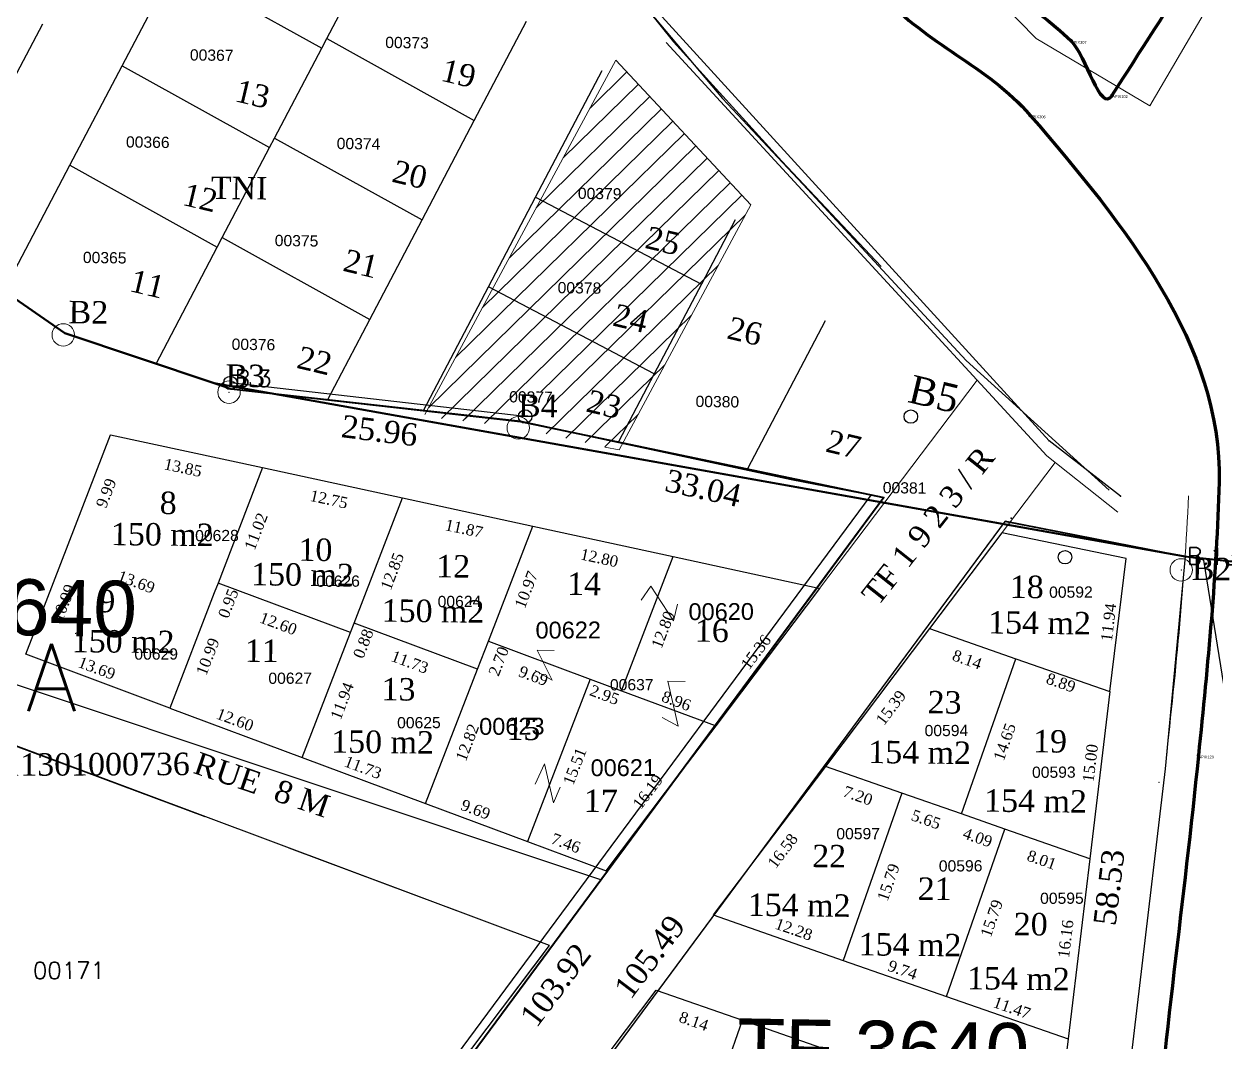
# Model space of a CAD drawing. Header units: metres. Extents: x 0 to 1324930, y 0 to 1631912.
# Drawn here: x 253478.1 to 253584.2, y 1631343.9 to 1631434.7 of the extents above; entities that cross this region are included whole.
import ezdxf
from ezdxf.enums import TextEntityAlignment as Align

# ---------------------------------------------------------------- set-up
doc = ezdxf.new("R2010")
doc.units = ezdxf.units.M
doc.header["$MEASUREMENT"] = 0
doc.linetypes.add('DGN Style 3', pattern=[4.156684, 2.96906, -1.187624])
for name, color, linetype in [('A_revoir_niveau_0', 7, 'Continuous'), ('historique_numero_parcelle', 7, 'Continuous'), ('limites_parcelles', 7, 'Continuous'), ('limites_sections', 7, 'Continuous'), ('limites_tf', 7, 'Continuous'), ('numero_lot', 7, 'Continuous'), ('numero_parcelle', 7, 'Continuous'), ('toponymie', 7, 'Continuous')]:
    doc.layers.add(name, color=color, linetype=linetype)
for name, color, linetype, lineweight in [('Cotation Linéaire', 7, 'Continuous', 0), ('Cotation Surface', 1, 'Continuous', 0), ('Cotation Surface1', 1, 'Continuous', 0), ('Div_Cont', 7, 'Continuous', 0), ('imptf3640', 7, 'Continuous', 0), ('LIMITE TITRE FONCIER', 5, 'Continuous', 13), ('LOTIS', 7, 'Continuous', 0), ('Numero Titre Foncier', 4, 'Continuous', 0), ('Numérotation', 7, 'Continuous', 0), ('TopoAlt', 3, 'Continuous', 0), ('TopoMat', 4, 'Continuous', 0), ('Voirie', 252, 'Continuous', 0)]:
    doc.layers.add(name, color=color, linetype=linetype, lineweight=lineweight)
doc.styles.get("Standard").update_dxf_attribs({"font": 'txt.shx'})
doc.styles.add('Style-Arial', font='arial.ttf')
doc.styles.add('Style-STANDARD', font='STANDARD.shx')
doc.styles.add('Style-Times New Roman', font='times.ttf')
doc.styles.add('Style-txt', font='txt.shx')
doc.linetypes.add('LIMITE1', pattern='A,0.00635,-0.00254,["…",Style-STANDARD,S=0.00254,R=0,X=-0.00254,Y=0],-0.00254,0.0254', length=0.03683)

# ---------------------------------------------------------------- blocks, each defined once
blk = doc.blocks.new('TCPOINT_2')
at = {"color": 0}
blk.add_point((0, 0), dxfattribs=at)
at = {"layer": 'TopoAlt'}
blk.add_attdef('ALT', text='', height=0.0015, dxfattribs=at).set_placement((0.0005, -0.0005), align=Align.TOP_LEFT)
at = {"layer": 'TopoMat'}
blk.add_attdef('MAT', (0.0005, 0.0005), '', height=0.01, dxfattribs=at)
blk = doc.blocks.new('TCPOINT_86')
at = {"color": 0, "lineweight": -2}
blk.add_point((0, 0), dxfattribs=at)
at = {"layer": 'TopoAlt', "lineweight": -2}
blk.add_attdef('ALT', text='', height=0.0015, dxfattribs=at).set_placement((0.0005, -0.0005), align=Align.TOP_LEFT)
at = {"layer": 'TopoMat', "lineweight": -2}
blk.add_attdef('MAT', (0.0005, 0.0005), '', height=0.0015, dxfattribs=at)

msp = doc.modelspace()

# ---------------------------------------------------------------- linework, layer by layer
at = {"layer": 'A_revoir_niveau_0', "color": 5, "linetype": 'LIMITE1', "ltscale": 0.2}
for p, q in [((253569.38311, 1631397.49795), (253528.77357, 1631441.99711)), ((253575.72732, 1631392.56456), (253569.38311, 1631397.49795))]:
    msp.add_line(p, q, dxfattribs=at)
at = {"layer": 'A_revoir_niveau_0', "lineweight": 0}
for p, q in [((253528.48828, 1631427.15246), (253531.7699, 1631430.36584)), ((253526.09209, 1631422.7067), (253532.79203, 1631429.26733)), ((253523.6959, 1631418.26095), (253533.81415, 1631428.16882)), ((253521.2997, 1631413.8152), (253534.83628, 1631427.07032)), ((253518.90351, 1631409.36945), (253535.85841, 1631425.97181)), ((253516.50732, 1631404.92369), (253536.88054, 1631424.8733)), ((253514.11112, 1631400.47794), (253537.90267, 1631423.7748)), ((253515.25793, 1631399.50152), (253538.9248, 1631422.67629)), ((253517.16222, 1631399.26683), (253539.94693, 1631421.57779)), ((253519.06651, 1631399.03215), (253540.96906, 1631420.47928)), ((253524.0793, 1631401.84132), (253541.99118, 1631419.38077)), ((253525.25979, 1631400.94195), (253542.31035, 1631417.63799)), ((253524.56011, 1631398.11337), (253539.88482, 1631413.11944)), ((253526.30936, 1631397.72687), (253537.50914, 1631408.69378)), ((253528.05861, 1631397.34037), (253535.13347, 1631404.26812)), ((253515.31514, 1631399.55754), (253515.66961, 1631399.90464)), ((253517.16222, 1631399.26683), (253517.79082, 1631399.88236)), ((253529.80787, 1631396.95387), (253532.7578, 1631399.84246))]:
    msp.add_line(p, q, dxfattribs=at)
at = {"layer": 'A_revoir_niveau_0', "color": 5}
msp.add_line((253522.70475, 1631399.66874), (253496.45137, 1631402.66153), dxfattribs=at)
at = {"layer": 'A_revoir_niveau_0', "color": 5, "flags": 128}
msp.add_lwpolyline([(253530.23365, 1631507.04122), (253526.83623, 1631488.24885), (253524.85347, 1631455.21461), (253530.19194, 1631440.02267), (253540.26972, 1631428.00391), (253547.83369, 1631419.91012), (253561.9812, 1631404.64787), (253574.70742, 1631393.10609)], dxfattribs=at)
at = {"layer": 'A_revoir_niveau_0', "flags": 128}
msp.add_lwpolyline([(253529.68426, 1631504.78277), (253527.47326, 1631491.88077), (253525.59826, 1631478.48477), (253524.55226, 1631465.69877), (253525.40426, 1631452.58477), (253527.98326, 1631444.01877), (253531.52526, 1631438.54177), (253535.91926, 1631433.05377), (253545.56326, 1631422.40477), (253554.40326, 1631413.04577)], dxfattribs=at)
at = {"layer": 'A_revoir_niveau_0', "lineweight": 0, "flags": 128}
for points in [[(253557.32436, 1631444.48537), (253568.22499, 1631433.35125), (253578.32342, 1631427.34183), (253583.07591, 1631435.45436), (253591.29607, 1631444.94653), (253593.65944, 1631451.82308)], [(253535.2623, 1631432.9825), (253569.15632, 1631396.15641), (253575.4909, 1631391.13359)], [(253529.79474, 1631396.94101), (253531.07602, 1631396.70947), (253542.78685, 1631418.52566), (253530.78864, 1631431.42041), (253513.76593, 1631399.83749)], [(253542.78685, 1631418.52566), (253530.78864, 1631431.42041)]]:
    msp.add_lwpolyline(points, dxfattribs=at)
at = {"layer": 'A_revoir_niveau_0', "color": 0, "linetype": 'Continuous', "lineweight": 0, "flags": 128}
msp.add_lwpolyline([(253505.90344, 1631327.41196), (253524.36556, 1631351.85309)], dxfattribs=at)
at = {"layer": 'A_revoir_niveau_0', "color": 5}
for centre in [(253496.45137, 1631402.66153), (253522.70475, 1631399.66874), (253557.04773, 1631399.66042), (253570.7792, 1631387.12431)]:
    msp.add_circle(centre, 0.60074, dxfattribs=at)
at = {"layer": 'A_revoir_niveau_0', "color": 0, "linetype": 'Continuous', "lineweight": 13}
msp.add_open_spline([(253581.77624, 1631392.60066), (253581.42467, 1631384.49118), (253580.57615, 1631376.35272), (253579.70329, 1631368.26008)], degree=3, dxfattribs=at)
at = {"layer": 'A_revoir_niveau_0', "color": 1, "linetype": 'Continuous', "lineweight": 0}
msp.add_point((253521.35186, 1631347.8634), dxfattribs=at)
at = {"layer": 'Cotation Linéaire', "color": 7, "lineweight": 0, "ltscale": 0.02}
for p, q in [((253523.37375, 1631389.89271), (253511.77285, 1631392.40773)), ((253572.98716, 1631360.25888), (253574.78637, 1631375.15345)), ((253561.56435, 1631364.25008), (253565.42822, 1631362.90002)), ((253560.2203, 1631347.99496), (253551.027, 1631351.20716)), ((253571.04868, 1631344.21146), (253560.2203, 1631347.99496))]:
    msp.add_line(p, q, dxfattribs=at)
at = {"layer": 'Cotation Surface1', "color": 7, "linetype": 'Continuous', "lineweight": 0, "flags": 128}
for points in [[(253533.03877, 1631383.30805), (253533.88013, 1631384.54258), (253535.91866, 1631381.45419), (253536.26565, 1631382.94259)], [(253525.2877, 1631378.83046), (253523.75948, 1631378.84652), (253525.09418, 1631376.17997), (253523.58416, 1631377.03626)], [(253536.93885, 1631376.05554), (253535.41522, 1631376.07155), (253536.31725, 1631372.08329), (253534.91698, 1631372.84402)], [(253523.58855, 1631366.91197), (253524.43601, 1631368.72668), (253525.22773, 1631365.23692), (253525.82235, 1631366.63983)]]:
    msp.add_lwpolyline(points, dxfattribs=at)
at = {"layer": 'Div_Cont', "color": 7, "lineweight": 0, "ltscale": 0.02}
for p, q in [((253523.37375, 1631389.89271), (253519.42381, 1631379.65645)), ((253535.87945, 1631387.18153), (253523.37375, 1631389.89271)), ((253519.42381, 1631379.65645), (253518.45348, 1631377.14185)), ((253528.50299, 1631376.26775), (253531.26961, 1631375.23514))]:
    msp.add_line(p, q, dxfattribs=at)
at = {"layer": 'Div_Cont', "color": 7, "linetype": 'DGN Style 3', "lineweight": 0}
for p, q in [((253539.66786, 1631372.10058), (253548.92474, 1631384.35337)), ((253519.42381, 1631379.65645), (253528.50299, 1631376.26775)), ((253529.91081, 1631359.18574), (253539.66786, 1631372.10058)), ((253522.9185, 1631361.79554), (253529.91081, 1631359.18574))]:
    msp.add_line(p, q, dxfattribs=at)
at = {"layer": 'Div_Cont', "color": 4, "lineweight": 0, "ltscale": 0.02}
msp.add_3dface([(253548.73008, 1631367.55442), (253548.6344, 1631367.4278), (253548.69818, 1631367.41337)], dxfattribs=at)
at = {"layer": 'imptf3640', "color": 4, "lineweight": 0, "ltscale": 0.02}
for p, q in [((253556.11957, 1631377.33364), (253565.15498, 1631389.29107)), ((253548.6344, 1631367.4278), (253556.11957, 1631377.33364)), ((253475.34653, 1631371.01216), (253494.16903, 1631363.98688)), ((253501.66445, 1631361.1893), (253520.80029, 1631354.04707)), ((253524.87859, 1631352.52489), (253501.66445, 1631361.1893))]:
    msp.add_line(p, q, dxfattribs=at)
at = {"layer": 'imptf3640', "color": 7, "lineweight": 0, "ltscale": 0.02, "flags": 128}
msp.add_lwpolyline([(253480.83413, 1631407.45525), (253480.83274, 1631407.45164)], close=True, dxfattribs=at)
msp.add_lwpolyline([(253485.77728, 1631398.04346), (253478.22674, 1631378.47622)], dxfattribs=at)
at = {"layer": 'LIMITE TITRE FONCIER', "color": 5, "linetype": 'Continuous', "lineweight": 40, "flags": 128}
msp.add_lwpolyline([(253456.97, 1631424.24), (253481.7, 1631407.08), (253496.51, 1631402.14), (253522.3, 1631399.23), (253554.64, 1631392.44), (253492.87, 1631308.88), (253435.59, 1631328.43), (253459.34, 1631349.77), (253385.02, 1631375.83), (253444.4, 1631416.91), (253456.97, 1631424.24)], dxfattribs=at)
at = {"layer": 'limites_parcelles'}
for p, q in [((253505.03911, 1631433.3366), (253509.24777, 1631441.353)), ((253486.80647, 1631430.91743), (253491.46074, 1631439.7826)), ((253491.46074, 1631439.7826), (253504.59385, 1631432.48849)), ((253475.18993, 1631426.02255), (253479.7302, 1631434.67059)), ((253518.17222, 1631426.04249), (253522.82641, 1631434.90751)), ((253500.38508, 1631424.47188), (253504.59385, 1631432.48849)), ((253504.59385, 1631432.48849), (253505.03911, 1631433.3366)), ((253505.03911, 1631433.3366), (253518.17222, 1631426.04249)), ((253482.15239, 1631422.05262), (253486.80647, 1631430.91743)), ((253486.80647, 1631430.91743), (253499.93958, 1631423.62332)), ((253523.6344, 1631419.21491), (253529.55867, 1631430.49911)), ((253513.51819, 1631417.17778), (253518.17222, 1631426.04249)), ((253499.93958, 1631423.62332), (253500.38508, 1631424.47188)), ((253500.38508, 1631424.47188), (253513.51819, 1631417.17778)), ((253495.73072, 1631415.60653), (253499.93958, 1631423.62332)), ((253476.26986, 1631410.84794), (253482.15239, 1631422.05262)), ((253482.15239, 1631422.05262), (253495.2855, 1631414.75851)), ((253519.44175, 1631411.22901), (253523.6344, 1631419.21491)), ((253523.6344, 1631419.21491), (253538.39539, 1631411.4653)), ((253508.86383, 1631408.31242), (253513.51819, 1631417.17778)), ((253541.40878, 1631417.20503), (253538.39539, 1631411.4653)), ((253495.2855, 1631414.75851), (253495.73072, 1631415.60653)), ((253495.73072, 1631415.60653), (253508.86383, 1631408.31242)), ((253489.83043, 1631404.36803), (253495.2855, 1631414.75851)), ((253513.65436, 1631400.20553), (253519.44175, 1631411.22901)), ((253534.20274, 1631403.4794), (253519.44175, 1631411.22901)), ((253538.39539, 1631411.4653), (253534.20274, 1631403.4794)), ((253476.26986, 1631410.84794), (253481.7, 1631407.08)), ((253505.1136, 1631401.16922), (253508.86383, 1631408.31242)), ((253549.431, 1631408.20527), (253542.49307, 1631394.99033)), ((253481.7, 1631407.08), (253489.83043, 1631404.36803)), ((253489.83043, 1631404.36803), (253496.51, 1631402.14)), ((253534.20274, 1631403.4794), (253531.01152, 1631397.40096)), ((253496.51, 1631402.14), (253505.1136, 1631401.16922)), ((253505.1136, 1631401.16922), (253513.65436, 1631400.20553)), ((253513.65436, 1631400.20553), (253522.3, 1631399.23)), ((253522.3, 1631399.23), (253531.01152, 1631397.40096)), ((253478.22674, 1631378.47622), (253485.77728, 1631398.04346)), ((253485.77728, 1631398.04346), (253499.31521, 1631395.10849)), ((253529.45, 1631358.37), (253415.02, 1631396.58)), ((253531.01152, 1631397.40096), (253542.49307, 1631394.99033)), ((253524.87859, 1631352.52489), (253409.7478, 1631395.61196)), ((253499.31521, 1631395.10849), (253495.34697, 1631384.82481)), ((253499.31521, 1631395.10849), (253511.77285, 1631392.40773)), ((253542.49307, 1631394.99033), (253554.64, 1631392.44)), ((253507.46474, 1631381.24327), (253511.77285, 1631392.40773)), ((253511.77285, 1631392.40773), (253523.37375, 1631389.89271)), ((253554.64, 1631392.44), (253548.69749, 1631384.40264)), ((253519.42381, 1631379.65645), (253523.37375, 1631389.89271)), ((253523.37375, 1631389.89271), (253535.87945, 1631387.18153)), ((253565.15498, 1631389.29107), (253558.71528, 1631380.76879)), ((253576.21836, 1631387.00806), (253565.15498, 1631389.29107)), ((253531.26961, 1631375.23514), (253535.87945, 1631387.18153)), ((253535.87945, 1631387.18153), (253548.69749, 1631384.40264)), ((253574.78637, 1631375.15345), (253576.21836, 1631387.00806)), ((253495.34697, 1631384.82481), (253495.00569, 1631383.94038)), ((253507.14725, 1631380.42049), (253495.34697, 1631384.82481)), ((253495.00569, 1631383.94038), (253491.0503, 1631373.68997)), ((253548.69749, 1631384.40264), (253539.61613, 1631372.1199)), ((253548.92474, 1631384.35337), (253539.66786, 1631372.10058)), ((253548.69749, 1631384.40264), (253548.92474, 1631384.35337)), ((253502.85057, 1631369.28566), (253507.14725, 1631380.42049)), ((253507.14725, 1631380.42049), (253507.46474, 1631381.24327)), ((253518.45348, 1631377.14185), (253507.46474, 1631381.24327)), ((253558.71528, 1631380.76879), (253549.4355, 1631368.48797)), ((253558.71528, 1631380.76879), (253566.39813, 1631378.08436)), ((253518.45348, 1631377.14185), (253519.42381, 1631379.65645)), ((253519.42381, 1631379.65645), (253528.50299, 1631376.26775)), ((253491.0503, 1631373.68997), (253478.22674, 1631378.47622)), ((253561.56435, 1631364.25008), (253566.39813, 1631378.08436)), ((253566.39813, 1631378.08436), (253574.78637, 1631375.15345)), ((253513.83931, 1631365.18424), (253518.45348, 1631377.14185)), ((253528.50299, 1631376.26775), (253522.9185, 1631361.79554)), ((253528.50299, 1631376.26775), (253531.26961, 1631375.23514)), ((253531.26961, 1631375.23514), (253539.61613, 1631372.1199)), ((253574.78637, 1631375.15345), (253572.98716, 1631360.25888)), ((253491.0503, 1631373.68997), (253502.85057, 1631369.28566)), ((253539.61613, 1631372.1199), (253536.576, 1631368.00806)), ((253539.66786, 1631372.10058), (253536.576, 1631368.00806)), ((253539.61613, 1631372.1199), (253539.66786, 1631372.10058)), ((253502.85057, 1631369.28566), (253513.83931, 1631365.18424)), ((253536.576, 1631368.00806), (253529.45, 1631358.37)), ((253529.91081, 1631359.18574), (253536.576, 1631368.00806)), ((253549.4355, 1631368.48797), (253539.43747, 1631355.25662)), ((253556.23492, 1631366.11221), (253549.4355, 1631368.48797)), ((253556.23492, 1631366.11221), (253551.027, 1631351.20716)), ((253561.56435, 1631364.25008), (253556.23492, 1631366.11221)), ((253513.83931, 1631365.18424), (253522.9185, 1631361.79554)), ((253565.42822, 1631362.90002), (253561.56435, 1631364.25008)), ((253560.2203, 1631347.99496), (253565.42822, 1631362.90002)), ((253572.98716, 1631360.25888), (253565.42822, 1631362.90002)), ((253522.9185, 1631361.79554), (253529.91081, 1631359.18574)), ((253572.98716, 1631360.25888), (253571.04868, 1631344.21146)), ((253539.43747, 1631355.25662), (253551.027, 1631351.20716)), ((253506.08566, 1631327.64977), (253524.87859, 1631352.52489)), ((253551.027, 1631351.20716), (253560.2203, 1631347.99496)), ((253525.12519, 1631336.3158), (253534.37155, 1631348.5524)), ((253534.37155, 1631348.5524), (253542.06039, 1631345.86587)), ((253560.2203, 1631347.99496), (253571.04868, 1631344.21146)), ((253537.24402, 1631332.08141), (253542.06039, 1631345.86587)), ((253542.06039, 1631345.86587), (253551.96481, 1631342.4052)), ((253571.04868, 1631344.21146), (253570.06647, 1631336.08037))]:
    msp.add_line(p, q, dxfattribs=at)
at = {"layer": 'limites_sections', "color": 112, "linetype": 'Continuous', "lineweight": 40, "flags": 128}
for points in [[(253098.7298, 1631912.4498), (253659.0228, 1631648.0069), (253696.53778, 1631631.55299), (253674.5907, 1631377.4081), (253581.64461, 1631387.17105), (253494.99374, 1631402.64405), (253481.69501, 1631407.0839), (253456.97, 1631424.24), (253416.95279, 1631422.23584), (253397.01519, 1631407.23807), (253325.36771, 1631355.40524), (253197.29417, 1631271.36535), (253042.66668, 1631330.25656), (252851.71735, 1631406.46949), (252982.4701, 1631682.9759), (252993.7572, 1631687.3199), (253010.694, 1631729.9757), (253066.3854, 1631842.8952), (253098.7298, 1631912.4498)], [(253674.5907, 1631377.4081), (253674.5907, 1631377.4081), (253646.24496, 1631234.3197), (253623.83294, 1631051.57557), (253609.13338, 1630987.02081), (253440.8197, 1630955.12805), (253435.96744, 1630934.25587), (253410.92475, 1630940.01054), (253397.39785, 1630905.71798), (253240.05138, 1630964.26042), (253159.01481, 1630953.40082), (252902.30241, 1631004.37349), (252917.51176, 1631033.5123), (252933.61556, 1631071.63649), (253042.66668, 1631330.25656), (253197.29417, 1631271.36535), (253325.36771, 1631355.40524), (253397.01519, 1631407.23807), (253416.95279, 1631422.23584), (253456.97, 1631424.24), (253481.6913, 1631407.08604), (253494.99374, 1631402.64405), (253581.47345, 1631387.19123), (253674.5907, 1631377.4081)]]:
    msp.add_lwpolyline(points, close=True, dxfattribs=at)
at = {"layer": 'limites_tf', "color": 1, "linetype": 'Continuous', "lineweight": 30, "flags": 128}
for points in [[(253553.52693, 1631392.66816), (253546.37404, 1631394.06392), (253522.29347, 1631399.23953), (253496.50061, 1631402.14176), (253481.68823, 1631407.08677), (253456.96469, 1631424.23922), (253444.39247, 1631416.91175), (253385.01812, 1631375.8301), (253459.33699, 1631349.77248), (253435.5873, 1631328.43358), (253491.81364, 1631309.24298), (253553.52693, 1631392.66816)], [(253502.75632, 1631305.496), (253573.61324, 1631281.30231), (253590.27274, 1631297.54026), (253595.2811, 1631311.67199), (253598.41981, 1631310.50125), (253587.64124, 1631358.78891), (253583.13552, 1631386.87429), (253565.45843, 1631390.32722), (253502.75632, 1631305.496)]]:
    msp.add_lwpolyline(points, close=True, dxfattribs=at)
at = {"layer": 'limites_tf', "color": 5, "linetype": 'Continuous', "lineweight": 30, "flags": 128}
for points in [[(253456.97, 1631424.24), (253481.69251, 1631407.08563), (253496.50465, 1631402.13952), (253522.29752, 1631399.23543), (253546.37791, 1631394.05806), (253554.63252, 1631392.4467), (253492.8663, 1631308.88007), (253435.58558, 1631328.43511), (253459.33699, 1631349.77248), (253385.01938, 1631375.83563), (253444.39716, 1631416.91337), (253456.97, 1631424.24)], [(253565.46219, 1631390.31996), (253581.47345, 1631387.19123), (253579.70329, 1631368.26008), (253575.13605, 1631329.66123), (253574.82114, 1631307.56682), (253577.2158, 1631280.06186), (253502.7535, 1631305.49253), (253565.46219, 1631390.31996)]]:
    msp.add_lwpolyline(points, close=True, dxfattribs=at)
at = {"layer": 'TopoAlt', "color": 7, "lineweight": 0, "ltscale": 0.02, "flags": 128}
for points in [[(253548.92474, 1631384.35337), (253562.94246, 1631402.90781)], [(253554.58526, 1631375.30315), (253569.89816, 1631395.56819)]]:
    msp.add_lwpolyline(points, dxfattribs=at)
at = {"layer": 'TopoAlt', "color": 7, "lineweight": 0, "ltscale": 0.02}
for centre in [(253481.56572, 1631406.93614), (253496.32495, 1631401.83481), (253522.08602, 1631398.66002), (253581.13222, 1631385.99405)]:
    msp.add_circle(centre, 1, dxfattribs=at)
at = {"layer": 'voirie', "color": 7, "linetype": 'Continuous', "lineweight": 80}
for points, knots in [([(253543.99127, 1631697.95949), (253534.55954, 1631702.49849), (253525.12781, 1631707.03748), (253515.69608, 1631711.57648), (253515.06959, 1631711.87798), (253514.26291, 1631710.39231), (253514.45716, 1631709.89849), (253517.37085, 1631702.4913), (253530.74055, 1631695.97331), (253536.78333, 1631687.98007), (253540.87007, 1631682.57424), (253545.21715, 1631676.76086), (253548.65184, 1631670.46265), (253553.30407, 1631661.93181), (253556.92431, 1631653.32067), (253559.55699, 1631643.95829), (253562.01587, 1631635.214), (253563.62895, 1631626.44051), (253563.85654, 1631617.53781), (253564.02801, 1631610.83073), (253563.94862, 1631604.05962), (253563.10969, 1631597.38524), (253562.08365, 1631589.22229), (253561.04577, 1631581.07153), (253559.68603, 1631572.95995), (253557.4618, 1631559.69118), (253555.06548, 1631546.46929), (253552.81277, 1631533.20474), (253550.14671, 1631517.50625), (253547.81271, 1631501.75028), (253545.58718, 1631486.00665), (253544.76194, 1631480.16881), (253545.28, 1631474.18762), (253546.07528, 1631468.30811), (253546.73937, 1631463.39852), (253548.26474, 1631458.78063), (253550.57995, 1631454.22656), (253552.75867, 1631449.941), (253555.47518, 1631446.33046), (253558.76508, 1631442.97618), (253562.53842, 1631439.12902), (253567.86963, 1631436.51659), (253571.32746, 1631433.13641), (253572.64068, 1631431.85269), (253573.90371, 1631426.6094), (253574.99321, 1631428.31051), (253579.9967, 1631436.12286), (253585.0002, 1631443.9352), (253590.00369, 1631451.74755)], [0, 0, 0, 0, 0.084745301, 0.084745301, 0.084745301, 0.090374439, 0.090374439, 0.090374439, 0.174811253, 0.174811253, 0.174811253, 0.231916038, 0.231916038, 0.231916038, 0.309263589, 0.309263589, 0.309263589, 0.381504756, 0.381504756, 0.381504756, 0.435929566, 0.435929566, 0.435929566, 0.502492575, 0.502492575, 0.502492575, 0.611375051, 0.611375051, 0.611375051, 0.74023655, 0.74023655, 0.74023655, 0.788019274, 0.788019274, 0.788019274, 0.827919508, 0.827919508, 0.827919508, 0.865467299, 0.865467299, 0.865467299, 0.908532541, 0.908532541, 0.908532541, 0.924887939, 0.924887939, 0.924887939, 1, 1, 1, 1]), ([(253509.79424, 1631705.45967), (253517.19133, 1631698.26183), (253524.58842, 1631691.06398), (253531.98551, 1631683.86614), (253536.53707, 1631679.43718), (253539.19305, 1631673.46374), (253542.06174, 1631667.69638), (253546.32894, 1631659.11739), (253549.88022, 1631650.58451), (253552.44475, 1631641.32641), (253554.62845, 1631633.44311), (253556.05055, 1631625.52684), (253556.27314, 1631617.50005), (253556.4637, 1631610.62806), (253556.41552, 1631603.68822), (253555.55907, 1631596.85225), (253554.69749, 1631589.97535), (253553.84094, 1631583.10189), (253552.78927, 1631576.2538), (253550.60242, 1631562.0138), (253548.39262, 1631547.77983), (253546.20181, 1631533.54066), (253543.85736, 1631518.30284), (253541.57784, 1631503.05412), (253539.30575, 1631487.80847), (253538.21101, 1631480.46282), (253538.59499, 1631472.92124), (253539.62209, 1631465.52695), (253540.27343, 1631460.83781), (253541.98443, 1631456.48638), (253544.21241, 1631452.16186), (253547.09407, 1631446.56856), (253550.61924, 1631441.77757), (253554.63716, 1631437.14886), (253558.33768, 1631432.8858), (253563.82201, 1631430.96626), (253567.6753, 1631426.50099), (253576.09001, 1631416.74986), (253584.80686, 1631406.01882), (253584.49744, 1631393.81508), (253584.29182, 1631385.70537), (253583.48852, 1631377.5521), (253582.66425, 1631369.45547), (253581.35277, 1631356.57303), (253579.54627, 1631343.70771), (253578.47728, 1631330.81383), (253577.51631, 1631319.22304), (253578.23266, 1631307.50429), (253579.33151, 1631295.88455), (253580.49201, 1631283.61294), (253582.14539, 1631271.42567), (253585.34927, 1631259.47871), (253592.04268, 1631234.51963), (253601.07581, 1631210.54182), (253607.94021, 1631185.77348), (253609.98245, 1631178.40463), (253611.96935, 1631171.04747), (253613.59803, 1631163.54728), (253615.86122, 1631153.12505), (253617.19283, 1631142.61888), (253618.19236, 1631132.00978), (253618.97431, 1631123.7101), (253619.45108, 1631115.40974), (253619.42071, 1631107.10728), (253619.38392, 1631097.05167), (253619.25813, 1631086.95444), (253618.1368, 1631076.93698), (253613.08534, 1631031.80981), (253607.9208, 1630986.82337), (253602.87383, 1630941.76023), (253598.50564, 1630902.75775), (253594.65755, 1630863.69317), (253589.78885, 1630824.74971), (253588.77941, 1630816.67543), (253587.76996, 1630808.60114), (253586.76052, 1630800.52686)], [0, 0, 0, 0, 0.032868656, 0.032868656, 0.032868656, 0.053093321, 0.053093321, 0.053093321, 0.083177634, 0.083177634, 0.083177634, 0.108794489, 0.108794489, 0.108794489, 0.130725891, 0.130725891, 0.130725891, 0.1527886, 0.1527886, 0.1527886, 0.198666018, 0.198666018, 0.198666018, 0.247761027, 0.247761027, 0.247761027, 0.27141596, 0.27141596, 0.27141596, 0.286416896, 0.286416896, 0.286416896, 0.305819002, 0.305819002, 0.305819002, 0.323688417, 0.323688417, 0.323688417, 0.362711131, 0.362711131, 0.362711131, 0.388642756, 0.388642756, 0.388642756, 0.429902174, 0.429902174, 0.429902174, 0.46699181, 0.46699181, 0.46699181, 0.506162173, 0.506162173, 0.506162173, 0.587995279, 0.587995279, 0.587995279, 0.61234153, 0.61234153, 0.61234153, 0.646172962, 0.646172962, 0.646172962, 0.672639901, 0.672639901, 0.672639901, 0.704695625, 0.704695625, 0.704695625, 0.849101872, 0.849101872, 0.849101872, 0.974086502, 0.974086502, 0.974086502, 1, 1, 1, 1])]:
    msp.add_open_spline(points, degree=3, knots=knots, dxfattribs=at)
for p in [(253571.32746, 1631433.13641), (253574.99321, 1631428.31051), (253567.6753, 1631426.50099), (253582.66425, 1631369.45547)]:
    msp.add_point(p, dxfattribs=at)

# ---------------------------------------------------------------- block references
at = {"layer": 'A_revoir_niveau_0', "color": 5, "linetype": 'LIMITE1', "ltscale": 0.2}
ref = msp.add_blockref('TCPOINT_2', (253575.72732, 1631392.56456), dxfattribs=dict(at, xscale=1001.238604, yscale=1001.238604, zscale=1001.238604, rotation=27.703297))
ref.add_attrib('MAT', '141', (253575.72753, 1631392.56524), dxfattribs={"layer": 'TopoMat', "height": 0.005507, "rotation": 27.703297})
at = {"layer": 'imptf3640', "lineweight": 0}
ref = msp.add_blockref('TCPOINT_86', (253496.32495, 1631401.83481), dxfattribs=dict(at, xscale=1000, yscale=1000, zscale=1000, rotation=359.3981))
ref.add_attrib('MAT', 'B.3', (253496.83017, 1631402.32954), dxfattribs={"layer": 'TopoMat', "lineweight": 13, "height": 1.5, "rotation": 359.3981})
ref = msp.add_blockref('TCPOINT_86', (253581.13222, 1631385.99405), dxfattribs=dict(at, xscale=1000, yscale=1000, zscale=1000, rotation=359.3981))
ref.add_attrib('MAT', 'B.13', (253581.63745, 1631386.48877), dxfattribs={"layer": 'TopoMat', "lineweight": 13, "height": 1.5, "rotation": 359.3981})
at = {"layer": 'imptf3640', "lineweight": 0, "xscale": 1000, "yscale": 1000, "zscale": 1000, "rotation": 359.3981}
msp.add_blockref('TCPOINT_86', (253579.16345, 1631367.08268), dxfattribs=at)
at = {"layer": 'toponymie', "color": 5}
ref = msp.add_blockref('TCPOINT_2', (253496.68737, 1631402.20218), dxfattribs=dict(at, xscale=1001.238604, yscale=1001.238604, zscale=1001.238604, rotation=27.703297))
ref.add_attrib('MAT', '145', (253496.68758, 1631402.20286), dxfattribs={"layer": 'TopoMat', "height": 0.005507, "rotation": 27.703297})
ref = msp.add_blockref('TCPOINT_2', (253522.4759, 1631399.66655), dxfattribs=dict(at, xscale=1001.238604, yscale=1001.238604, zscale=1001.238604, rotation=27.703297))
ref.add_attrib('MAT', '144', (253522.47611, 1631399.66723), dxfattribs={"layer": 'TopoMat', "height": 0.005507, "rotation": 27.703297})
ref = msp.add_blockref('TCPOINT_2', (253569.38311, 1631397.49795), dxfattribs=dict(at, xscale=1001.238604, yscale=1001.238604, zscale=1001.238604, rotation=27.703297))
ref.add_attrib('MAT', '140', (253569.38332, 1631397.49863), dxfattribs={"layer": 'TopoMat', "height": 0.005507, "rotation": 27.703297})
ref = msp.add_blockref('TCPOINT_2', (253536.95084, 1631396.09142), dxfattribs=dict(at, xscale=1001.238604, yscale=1001.238604, zscale=1001.238604, rotation=27.703297))
ref.add_attrib('MAT', '143', (253536.95105, 1631396.09209), dxfattribs={"layer": 'TopoMat', "height": 0.005507, "rotation": 27.703297})
ref = msp.add_blockref('TCPOINT_2', (253565.98884, 1631390.59783), dxfattribs=dict(at, xscale=1001.238604, yscale=1001.238604, zscale=1001.238604, rotation=27.703297))
ref.add_attrib('MAT', '142', (253565.98905, 1631390.59851), dxfattribs={"layer": 'TopoMat', "height": 0.005507, "rotation": 27.703297})

# ---------------------------------------------------------------- texts
at = {"layer": 'Cotation Linéaire', "color": 2, "lineweight": 0, "ltscale": 0.02, "char_height": 2, "attachment_point": 2, "line_spacing_factor": 0.6}
for s, insert, rotation in [('\\fTimes New Roman|b0|i0|c00|p23;25.96', (253509.85847, 1631399.40417), 352.974271), ('\\fTimes New Roman|b0|i0|c00|p23;33.04', (253538.77652, 1631394.26867), 347.5405845), ('\\fTimes New Roman|b0|i0|c00|p23;58.53', (253573.7013, 1631357.83227), 83.1122262), ('\\fTimes New Roman|b0|i0|c00|p23;105.49', (253532.98193, 1631352.13498), 52.9241351), ('\\fTimes New Roman|b0|i0|c00|p23;103.92', (253524.60088, 1631349.62139), 52.9292916)]:
    msp.add_mtext(s, dxfattribs=dict(at, insert=insert, rotation=rotation))
at = {"layer": 'Cotation Linéaire', "color": 7, "lineweight": 0, "ltscale": 0.02, "char_height": 1, "attachment_point": 2, "line_spacing_factor": 0.6}
for s, insert, rotation in [('\\fTimes New Roman|b0|i0|c00|p23;13.85', (253492.33437, 1631395.59868), 347.767804), ('\\fTimes New Roman|b0|i0|c00|p23;9.99', (253484.91266, 1631393.02504), 68.8995633), ('\\fTimes New Roman|b0|i0|c00|p23;12.75', (253505.33216, 1631392.78082), 347.767804), ('\\fTimes New Roman|b0|i0|c00|p23;11.02', (253498.26404, 1631389.60665), 68.8995633), ('\\fTimes New Roman|b0|i0|c00|p23;11.87', (253517.36143, 1631390.17293), 347.767804), ('\\fTimes New Roman|b0|i0|c00|p23;12.85', (253510.393, 1631386.05411), 68.8995633), ('\\fTimes New Roman|b0|i0|c00|p23;12.80', (253529.41472, 1631387.55982), 347.767804), ('\\fTimes New Roman|b0|i0|c00|p23;13.69', (253488.24423, 1631385.39663), 339.532507), ('\\fTimes New Roman|b0|i0|c00|p23;13.69', (253488.24423, 1631385.39663), 339.532507), ('\\fTimes New Roman|b0|i0|c00|p23;10.97', (253522.33173, 1631384.41457), 68.8995633), ('\\fTimes New Roman|b0|i0|c00|p23;10.99', (253481.13738, 1631383.24142), 68.8995633), ('\\fTimes New Roman|b0|i0|c00|p23;0.95', (253495.78975, 1631383.19497), 68.8995633), ('\\fTimes New Roman|b0|i0|c00|p23;11.94', (253574.15732, 1631381.38447), 83.1122262), ('\\fTimes New Roman|b0|i0|c00|p23;12.60', (253500.89744, 1631381.68578), 339.532507), ('\\fTimes New Roman|b0|i0|c00|p23;12.60', (253500.89744, 1631381.68578), 339.532507), ('\\fTimes New Roman|b0|i0|c00|p23;12.80', (253534.50748, 1631380.84833), 68.8995633), ('\\fTimes New Roman|b0|i0|c00|p23;12.80', (253534.50748, 1631380.84833), 68.8995633), ('\\fTimes New Roman|b0|i0|c00|p23;0.88', (253507.81361, 1631379.61132), 68.8995633), ('\\fTimes New Roman|b0|i0|c00|p23;10.99', (253493.96094, 1631378.45517), 68.8995633), ('\\fTimes New Roman|b0|i0|c00|p23;10.99', (253493.96094, 1631378.45517), 68.8995633), ('\\fTimes New Roman|b0|i0|c00|p23;15.36', (253542.85254, 1631378.97723), 52.9292916), ('\\fTimes New Roman|b0|i0|c00|p23;11.73', (253512.60943, 1631378.25569), 339.532507), ('\\fTimes New Roman|b0|i0|c00|p23;2.70', (253519.87159, 1631378.03914), 68.8995633), ('\\fTimes New Roman|b0|i0|c00|p23;8.14', (253562.22685, 1631378.48254), 340.7402678), ('\\fTimes New Roman|b0|i0|c00|p23;13.69', (253484.72862, 1631377.71675), 339.532507), ('\\fTimes New Roman|b0|i0|c00|p23;9.69', (253523.61372, 1631377.02522), 339.532507), ('\\fTimes New Roman|b0|i0|c00|p23;9.69', (253523.61372, 1631377.02522), 339.532507), ('\\fTimes New Roman|b0|i0|c00|p23;8.89', (253570.58395, 1631376.42205), 340.7402678), ('\\fTimes New Roman|b0|i0|c00|p23;11.94', (253505.93186, 1631374.49307), 68.8995633), ('\\fTimes New Roman|b0|i0|c00|p23;11.94', (253505.93186, 1631374.49307), 68.8995633), ('\\fTimes New Roman|b0|i0|c00|p23;2.95', (253529.94686, 1631375.33432), 339.532507), ('\\fTimes New Roman|b0|i0|c00|p23;8.96', (253536.33954, 1631374.79755), 339.532507), ('\\fTimes New Roman|b0|i0|c00|p23;15.39', (253554.87323, 1631374.02551), 52.9241351), ('\\fTimes New Roman|b0|i0|c00|p23;12.60', (253497.04054, 1631373.12147), 339.532507), ('\\fTimes New Roman|b0|i0|c00|p23;12.82', (253517.07935, 1631370.80304), 68.8995633), ('\\fTimes New Roman|b0|i0|c00|p23;12.82', (253517.07935, 1631370.80304), 68.8995633), ('\\fTimes New Roman|b0|i0|c00|p23;14.65', (253564.92527, 1631370.83737), 70.7402678), ('\\fTimes New Roman|b0|i0|c00|p23;15.51', (253526.64369, 1631368.67164), 68.8995633), ('\\fTimes New Roman|b0|i0|c00|p23;15.51', (253526.64369, 1631368.67164), 68.8995633), ('\\fTimes New Roman|b0|i0|c00|p23;15.00', (253572.52725, 1631368.84652), 83.1122262), ('\\fTimes New Roman|b0|i0|c00|p23;11.73', (253508.43505, 1631368.8686), 339.532507), ('\\fTimes New Roman|b0|i0|c00|p23;16.19', (253533.21898, 1631366.53588), 52.9292916), ('\\fTimes New Roman|b0|i0|c00|p23;7.20', (253552.50536, 1631366.35606), 340.7402678), ('\\fTimes New Roman|b0|i0|c00|p23;7.20', (253552.50536, 1631366.35606), 340.7402678), ('\\fTimes New Roman|b0|i0|c00|p23;9.69', (253518.46901, 1631365.12354), 339.532507), ('\\fTimes New Roman|b0|i0|c00|p23;5.65', (253558.56978, 1631364.23711), 340.7402678), ('\\fTimes New Roman|b0|i0|c00|p23;7.46', (253526.50476, 1631362.12429), 339.532507), ('\\fTimes New Roman|b0|i0|c00|p23;16.58', (253545.23432, 1631361.26942), 52.9241351), ('\\fTimes New Roman|b0|i0|c00|p23;4.09', (253563.16643, 1631362.63101), 340.7402678), ('\\fTimes New Roman|b0|i0|c00|p23;8.01', (253568.87784, 1631360.63541), 340.7402678), ('\\fTimes New Roman|b0|i0|c00|p23;15.79', (253554.57499, 1631358.32984), 70.7402678), ('\\fTimes New Roman|b0|i0|c00|p23;15.79', (253554.57499, 1631358.32984), 70.7402678), ('\\fTimes New Roman|b0|i0|c00|p23;15.79', (253563.7683, 1631355.11764), 70.7402678), ('\\fTimes New Roman|b0|i0|c00|p23;15.79', (253563.7683, 1631355.11764), 70.7402678), ('\\fTimes New Roman|b0|i0|c00|p23;12.28', (253546.79557, 1631354.44345), 340.7402678), ('\\fTimes New Roman|b0|i0|c00|p23;16.16', (253570.34314, 1631353.17902), 83.1122262), ('\\fTimes New Roman|b0|i0|c00|p23;9.74', (253556.48396, 1631350.82784), 340.7402678), ('\\fTimes New Roman|b0|i0|c00|p23;11.47', (253566.21756, 1631347.45402), 340.7402678), ('\\fTimes New Roman|b0|i0|c00|p23;8.14', (253537.88612, 1631346.2651), 340.7402678)]:
    msp.add_mtext(s, dxfattribs=dict(at, insert=insert, rotation=rotation))
at = {"layer": 'Cotation Surface', "color": 1, "lineweight": 0, "ltscale": 0.02, "char_height": 2, "attachment_point": 5, "rotation": 359.3980969, "line_spacing_factor": 0.6}
for s, insert in [('\\fTimes New Roman|b0|i0|c00|p23;150 m2', (253490.38437, 1631389.14492)), ('\\fTimes New Roman|b0|i0|c00|p23;150 m2', (253502.8674, 1631385.56691)), ('\\fTimes New Roman|b0|i0|c00|p23;150 m2', (253514.49795, 1631382.3216)), ('\\fTimes New Roman|b0|i0|c00|p23;154 m2', (253568.50927, 1631381.27517)), ('\\fTimes New Roman|b0|i0|c00|p23;150 m2', (253486.89587, 1631379.60526)), ('\\fTimes New Roman|b0|i0|c00|p23;150 m2', (253510.00427, 1631370.65631)), ('\\fTimes New Roman|b0|i0|c00|p23;154 m2', (253557.83663, 1631369.72588)), ('\\fTimes New Roman|b0|i0|c00|p23;154 m2', (253568.15276, 1631365.39495)), ('\\fTimes New Roman|b0|i0|c00|p23;154 m2', (253547.10227, 1631356.11339)), ('\\fTimes New Roman|b0|i0|c00|p23;154 m2', (253556.97875, 1631352.59045)), ('\\fTimes New Roman|b0|i0|c00|p23;154 m2', (253566.62851, 1631349.56515))]:
    msp.add_mtext(s, dxfattribs=dict(at, insert=insert))
at = {"layer": 'historique_numero_parcelle', "color": 7, "lineweight": 0, "style": 'Style-Arial'}
for s, p in [('00620', (253540.16062, 1631382.28314)), ('00622', (253526.5352, 1631380.63822)), ('00623', (253521.51616, 1631372.06091)), ('00621', (253531.44087, 1631368.37667))]:
    msp.add_text(s, height=1.5, rotation=0.23, dxfattribs=at).set_placement(p, align=Align.MIDDLE_CENTER)
at = {"layer": 'historique_numero_parcelle', "color": 7, "lineweight": 0, "style": 'Style-Times New Roman'}
msp.add_text('Nicad Partie B Tf 3640/R : 0133011301000736', height=2, rotation=0.23, dxfattribs=at).set_placement((253435.27519, 1631369.48442), align=Align.TOP_LEFT)
at = {"layer": 'historique_numero_parcelle', "color": 1, "lineweight": 13, "style": 'Style-txt'}
msp.add_text('00171', height=1.499997, rotation=0.23, dxfattribs=at).set_placement((253482.06974, 1631350.30588), align=Align.MIDDLE_CENTER)
at = {"layer": 'LOTIS', "insert": (253462.82905, 1631379.40886), "char_height": 6, "width": 34.528703, "attachment_point": 1}
msp.add_mtext('lot A', dxfattribs=at)
at = {"layer": 'Numero Titre Foncier', "color": 4, "linetype": 'Continuous', "lineweight": 13, "style": 'Style-Arial'}
for p in [(253475.12332, 1631382.72542), (253554.58201, 1631343.31952)]:
    msp.add_text('TF 3640', height=5, rotation=359, dxfattribs=at).set_placement(p, align=Align.MIDDLE_CENTER)
at = {"layer": 'numero_lot', "color": 7, "linetype": 'Continuous', "lineweight": 0, "char_height": 2, "attachment_point": 5, "rotation": 359.3980969, "line_spacing_factor": 0.6}
for s, insert in [('\\fTimes New Roman|b0|i0|c00|p23;8', (253490.90989, 1631391.95414)), ('\\fTimes New Roman|b0|i0|c00|p23;10', (253504.02487, 1631387.78289)), ('\\fTimes New Roman|b0|i0|c00|p23;12', (253516.29053, 1631386.3229)), ('\\fTimes New Roman|b0|i0|c00|p23;14', (253527.9428, 1631384.75598)), ('\\fTimes New Roman|b0|i0|c00|p23;18', (253567.37537, 1631384.47325)), ('\\fTimes New Roman|b0|i0|c00|p23;9', (253485.44546, 1631383.20894)), ('\\fTimes New Roman|b0|i0|c00|p23;16', (253539.33001, 1631380.57027)), ('\\fTimes New Roman|b0|i0|c00|p23;11', (253499.24745, 1631378.79495)), ('\\fTimes New Roman|b0|i0|c00|p23;13', (253511.42525, 1631375.35119)), ('\\fTimes New Roman|b0|i0|c00|p23;23', (253560.05333, 1631374.18778)), ('\\fTimes New Roman|b0|i0|c00|p23;15', (253522.54067, 1631371.8295)), ('\\fTimes New Roman|b0|i0|c00|p23;19', (253569.44705, 1631370.71676)), ('\\fTimes New Roman|b0|i0|c00|p23;17', (253529.43833, 1631365.42292)), ('\\fTimes New Roman|b0|i0|c00|p23;22', (253549.77552, 1631360.49632)), ('\\fTimes New Roman|b0|i0|c00|p23;21', (253559.17511, 1631357.58486)), ('\\fTimes New Roman|b0|i0|c00|p23;20', (253567.72751, 1631354.41835))]:
    msp.add_mtext(s, dxfattribs=dict(at, insert=insert))
at = {"layer": 'numero_parcelle', "color": 5, "lineweight": 0, "style": 'Style-Arial'}
for s, p in [('00628', (253493.30748, 1631389.55053)), ('00626', (253504.09466, 1631385.48613)), ('00624', (253514.90555, 1631383.67924)), ('00592', (253569.3622, 1631384.51187)), ('00629', (253487.89448, 1631378.99595)), ('00627', (253499.8298, 1631376.83859)), ('00637', (253530.24793, 1631376.26138)), ('00625', (253511.29495, 1631372.87996)), ('00594', (253558.27383, 1631372.17846)), ('00593', (253567.83989, 1631368.46556)), ('00597', (253550.41465, 1631362.98829)), ('00596', (253559.53833, 1631360.11863)), ('00595', (253568.55992, 1631357.23373))]:
    msp.add_text(s, height=1, rotation=0.23, dxfattribs=at).set_placement(p, align=Align.TOP_LEFT)
at = {"layer": 'numero_parcelle', "color": 5, "lineweight": 0, "char_height": 1, "attachment_point": 1, "rotation": 359.2324999, "line_spacing_factor": 0.6}
for s, insert in [('\\fArial|b0|i0|c00|p39;00373', (253510.24431, 1631433.50573)), ('\\fArial|b0|i0|c00|p39;00367', (253492.84832, 1631432.39089)), ('\\fArial|b0|i0|c00|p39;00366', (253487.15821, 1631424.63841)), ('\\fArial|b0|i0|c00|p39;00374', (253505.9253, 1631424.5012)), ('\\fArial|b0|i0|c00|p39;00379', (253527.40035, 1631420.05896)), ('\\fArial|b0|i0|c00|p39;00375', (253500.40658, 1631415.85684)), ('\\fArial|b0|i0|c00|p39;00365', (253483.31909, 1631414.34751)), ('\\fArial|b0|i0|c00|p39;00378', (253525.60076, 1631411.65472)), ('\\fArial|b0|i0|c00|p39;00376', (253496.56746, 1631406.61218)), ('\\fArial|b0|i0|c00|p39;00377', (253521.28176, 1631401.92982)), ('\\fArial|b0|i0|c00|p39;00380', (253537.88293, 1631401.51899)), ('\\fArial|b0|i0|c00|p39;00381', (253554.55907, 1631393.83512))]:
    msp.add_mtext(s, dxfattribs=dict(at, insert=insert))
at = {"layer": 'Numérotation', "color": 5, "attachment_point": 5, "rotation": 346.6492896, "line_spacing_factor": 0.6}
for s, insert, char_height in [('\\fTimes New Roman|b0|i0|c00|p23;19', (253516.77225, 1631430.22747), 2.002477), ('\\fTimes New Roman|b0|i0|c00|p23;13', (253498.42951, 1631428.39405), 2.002477), ('\\fTimes New Roman|b0|i0|c00|p23;20', (253512.43224, 1631421.21498), 2.002477), ('\\fTimes New Roman|b0|i0|c00|p23;12', (253493.76389, 1631419.16906), 2.002477), ('\\fTimes New Roman|b0|i0|c00|p23;25', (253534.9702, 1631415.31615), 2.002477), ('\\fTimes New Roman|b0|i0|c00|p23;21', (253508.07547, 1631413.29201), 2.002477), ('\\fTimes New Roman|b0|i0|c00|p23;11', (253489.05141, 1631411.48585), 2.002477), ('\\fTimes New Roman|b0|i0|c00|p23;24', (253532.09467, 1631408.41685), 2.002477), ('\\fTimes New Roman|b0|i0|c00|p23;26', (253542.27494, 1631407.25629), 2.002477), ('\\fTimes New Roman|b0|i0|c00|p23;22', (253503.95911, 1631404.64213), 2.002477), ('\\fTimes New Roman|b0|i0|c00|p23;B5', (253559.10489, 1631401.65948), 2.503097), ('\\fTimes New Roman|b0|i0|c00|p23;23', (253529.72377, 1631400.74574), 2.002477), ('\\fTimes New Roman|b0|i0|c00|p23;27', (253551.0642, 1631397.18748), 2.002477)]:
    msp.add_mtext(s, dxfattribs=dict(at, insert=insert, char_height=char_height))
at = {"layer": 'toponymie', "lineweight": 0, "char_height": 2, "width": 17.079821, "attachment_point": 1}
for s, insert, rotation in [('\\fTimes New Roman|b0|i0|c00|p23;TNI', (253494.72384, 1631421.05216), 359.3980969), ('\\fTimes New Roman|b0|i0|c00|p23;TF 1 9 2 3 / R', (253552.53282, 1631383.92259), 51.574194), ('\\fTimes New Roman|b0|i0|c00|p23;RUE  8 M', (253493.67283, 1631369.81906), 341.1954491)]:
    msp.add_mtext(s, dxfattribs=dict(at, insert=insert, rotation=rotation))
at = {"layer": 'toponymie', "color": 0, "lineweight": 0, "ltscale": 0.02, "char_height": 2, "attachment_point": 5, "rotation": 359.3980969, "line_spacing_factor": 0.6}
for s, insert in [('\\fTimes New Roman|b0|i0|c00|p23;B2', (253483.80379, 1631408.95275)), ('\\fTimes New Roman|b0|i0|c00|p23;B3', (253497.77292, 1631403.28156)), ('\\fTimes New Roman|b0|i0|c00|p23;B4', (253523.83314, 1631400.61558))]:
    msp.add_mtext(s, dxfattribs=dict(at, insert=insert))
at = {"layer": 'toponymie', "color": 7, "lineweight": 0, "ltscale": 0.02, "insert": (253583.8406, 1631386.08111), "char_height": 2, "attachment_point": 5, "rotation": 359.3980969, "line_spacing_factor": 0.6}
msp.add_mtext('\\fTimes New Roman|b0|i0|c00|p23;B2', dxfattribs=at)
at = {"layer": 'voirie', "color": 7, "linetype": 'Continuous', "lineweight": 80, "style": 'Style-Arial'}
for s, p in [('APIX307', (253571.32746, 1631433.13641)), ('APIX102', (253574.99321, 1631428.31051)), ('APIX306', (253567.6753, 1631426.50099)), ('APIX129', (253582.66425, 1631369.45547))]:
    msp.add_text(s, height=0.25, rotation=359.628, dxfattribs=at).set_placement(p, align=Align.TOP_LEFT)

doc.saveas('drawing.dxf')
